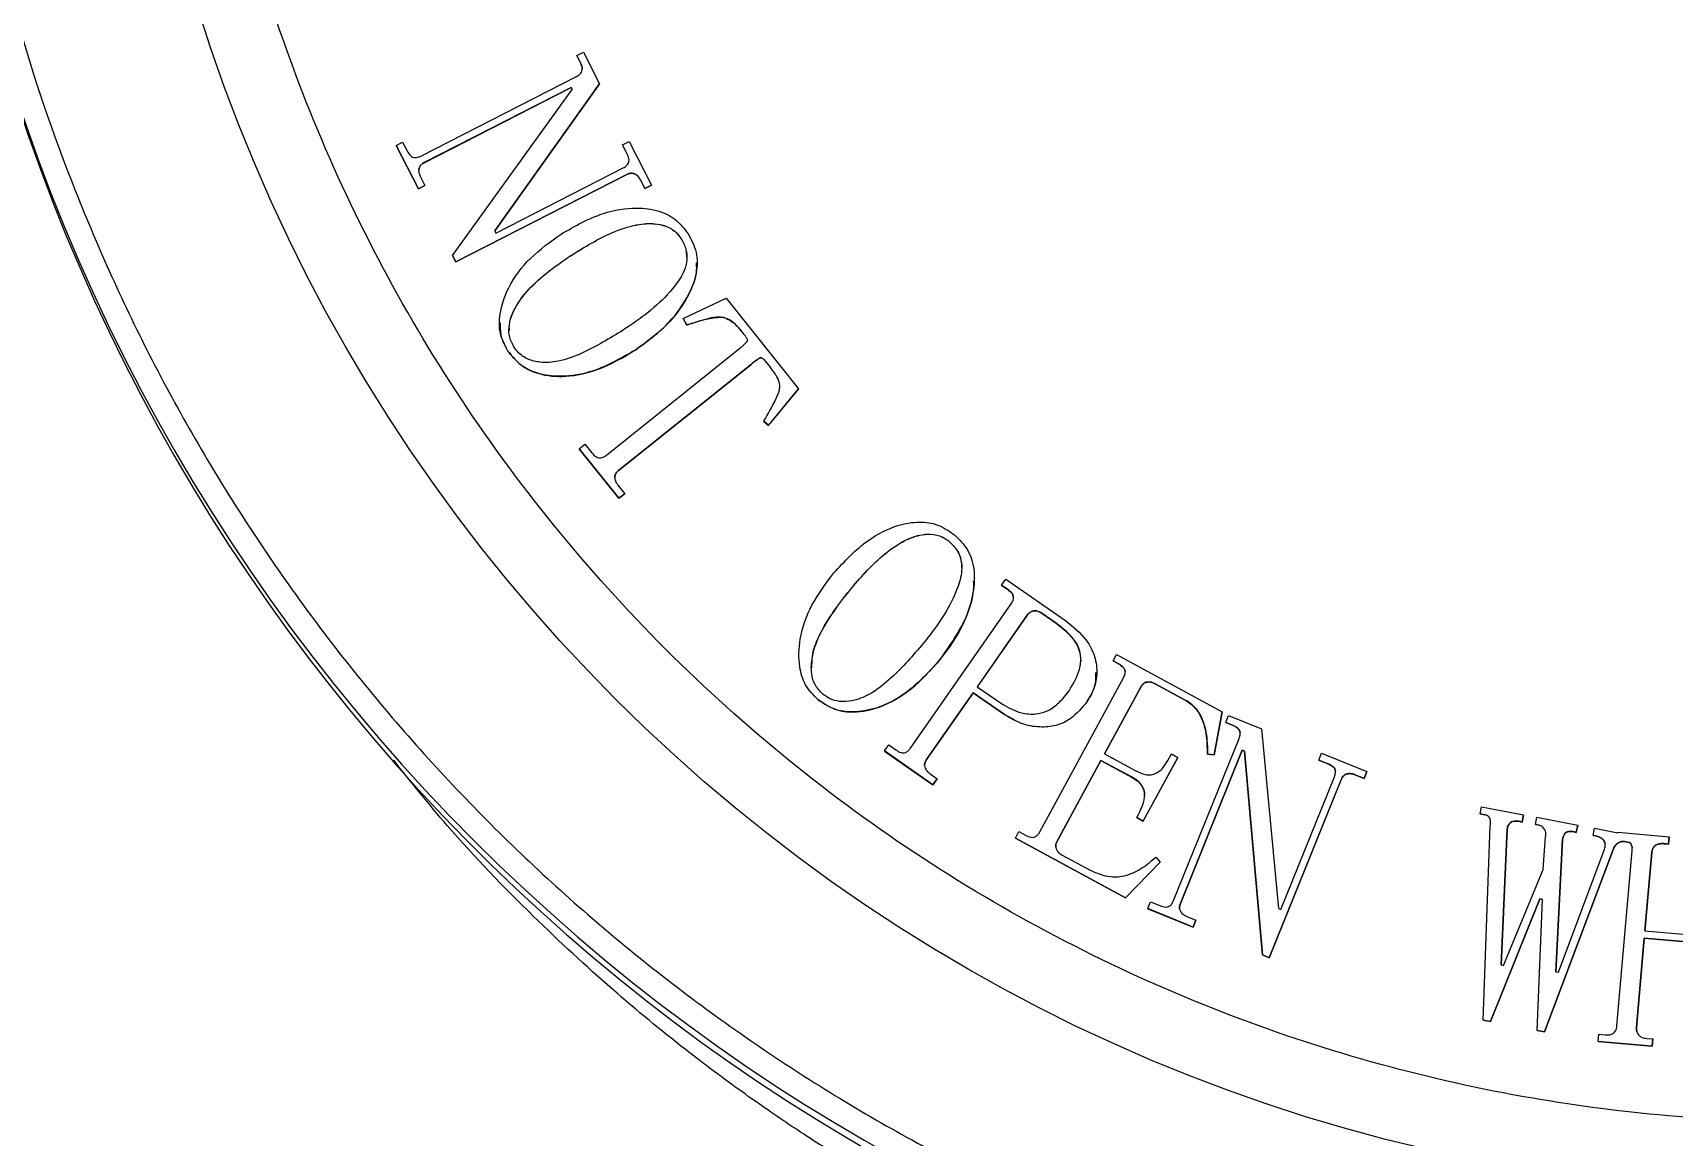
# Model space of a CAD drawing. Header units: millimetres. Extents: x 1953 to 4389, y 564 to 2287.
# Drawn here: x 3453 to 3522.7, y 1960.2 to 2007.1 of the extents above; entities that cross this region are included whole.
import ezdxf

# ---------------------------------------------------------------- set-up
doc = ezdxf.new("R2010")
doc.units = ezdxf.units.MM

msp = doc.modelspace()

# ---------------------------------------------------------------- linework, layer by layer
at = {"color": 7, "linetype": 'Continuous', "lineweight": 25}
for p, q in [((3476.12, 2006.138), (3476.397, 2006.281)), ((3476.263, 2005.861), (3476.12, 2006.138)), ((3476.12, 2006.138), (3476.12, 2006.136)), ((3476.12, 2006.136), (3476.263, 2005.859)), ((3476.263, 2005.861), (3476.263, 2005.859)), ((3476.397, 2006.281), (3477.083, 2004.94)), ((3469.493, 2001.873), (3476.105, 2005.256)), ((3475.877, 2004.79), (3469.636, 2001.596)), ((3469.636, 2001.594), (3475.877, 2004.788)), ((3470.834, 1997.658), (3475.925, 2004.697)), ((3477.083, 2004.94), (3472.635, 1998.697)), ((3472.636, 1998.696), (3477.083, 2004.938)), ((3475.925, 2004.697), (3475.877, 2004.79)), ((3475.877, 2004.79), (3475.877, 2004.788)), ((3475.877, 2004.788), (3475.925, 2004.697)), ((3477.083, 2004.94), (3477.083, 2004.938)), ((3468.445, 2002.328), (3468.723, 2002.471)), ((3469.391, 2000.479), (3468.445, 2002.328)), ((3468.445, 2002.328), (3468.445, 2002.326)), ((3468.445, 2002.326), (3469.391, 2000.477)), ((3468.723, 2002.471), (3468.911, 2002.101)), ((3478.06, 2002.347), (3478.337, 2002.49)), ((3478.249, 2001.977), (3478.06, 2002.347)), ((3478.06, 2002.347), (3478.06, 2002.345)), ((3478.06, 2002.345), (3478.249, 2001.975)), ((3478.337, 2002.49), (3479.283, 2000.64)), ((3469.636, 2001.596), (3469.636, 2001.594)), ((3478.249, 2001.977), (3478.249, 2001.975)), ((3469.48, 2000.991), (3469.669, 2000.621)), ((3478.235, 2001.095), (3470.977, 1997.381)), ((3470.977, 1997.379), (3478.235, 2001.093)), ((3472.683, 1998.604), (3478.093, 2001.372)), ((3478.235, 2001.095), (3478.235, 2001.093)), ((3479.006, 2000.498), (3478.817, 2000.868)), ((3478.817, 2000.868), (3478.817, 2000.866)), ((3478.817, 2000.866), (3479.006, 2000.496)), ((3469.669, 2000.621), (3469.391, 2000.479)), ((3469.391, 2000.477), (3469.669, 2000.619)), ((3469.391, 2000.479), (3469.391, 2000.477)), ((3469.669, 2000.621), (3469.669, 2000.619)), ((3479.283, 2000.64), (3479.006, 2000.498)), ((3479.006, 2000.496), (3479.283, 2000.638)), ((3479.006, 2000.498), (3479.006, 2000.496)), ((3479.283, 2000.64), (3479.283, 2000.638)), ((3472.635, 1998.697), (3472.683, 1998.604)), ((3470.977, 1997.381), (3470.834, 1997.658)), ((3470.834, 1997.658), (3470.834, 1997.656)), ((3470.834, 1997.656), (3470.977, 1997.379)), ((3470.977, 1997.381), (3470.977, 1997.379)), ((3481.227, 1997.343), (3481.227, 1997.345)), ((3480.632, 1994.973), (3482.46, 1995.84)), ((3482.46, 1995.84), (3485.538, 1991.997)), ((3472.835, 1994.801), (3472.835, 1994.798)), ((3480.786, 1994.698), (3480.632, 1994.973)), ((3480.632, 1994.973), (3480.632, 1994.971)), ((3480.632, 1994.971), (3480.786, 1994.695)), ((3480.786, 1994.698), (3480.786, 1994.695)), ((3483.15, 1994.399), (3483.15, 1994.397)), ((3477.372, 1989.175), (3483.036, 1993.711)), ((3483.516, 1993.031), (3477.893, 1988.527)), ((3477.893, 1988.525), (3483.516, 1993.029)), ((3483.516, 1993.031), (3483.516, 1993.029)), ((3484.348, 1992.902), (3484.348, 1992.9)), ((3485.538, 1991.997), (3484.261, 1990.442)), ((3484.261, 1990.44), (3485.538, 1991.995)), ((3485.538, 1991.997), (3485.538, 1991.995)), ((3484.261, 1990.442), (3484.059, 1990.612)), ((3484.059, 1990.612), (3484.059, 1990.61)), ((3484.059, 1990.61), (3484.261, 1990.44)), ((3484.261, 1990.442), (3484.261, 1990.44)), ((3476.222, 1989.448), (3476.465, 1989.643)), ((3477.908, 1987.345), (3476.222, 1989.448)), ((3476.222, 1989.448), (3476.222, 1989.446)), ((3476.222, 1989.446), (3477.908, 1987.342)), ((3476.465, 1989.643), (3476.758, 1989.279)), ((3477.893, 1988.527), (3477.893, 1988.525)), ((3477.86, 1987.903), (3478.151, 1987.539)), ((3478.151, 1987.539), (3477.908, 1987.345)), ((3477.908, 1987.342), (3478.151, 1987.537)), ((3477.908, 1987.345), (3477.908, 1987.342)), ((3478.151, 1987.539), (3478.151, 1987.537)), ((3492.994, 1983.822), (3492.994, 1983.824)), ((3494.156, 1983.655), (3494.335, 1983.913)), ((3494.413, 1983.476), (3494.156, 1983.655)), ((3494.156, 1983.655), (3494.156, 1983.653)), ((3494.156, 1983.653), (3494.413, 1983.474)), ((3494.335, 1983.913), (3496.865, 1982.149)), ((3494.413, 1983.476), (3494.413, 1983.474)), ((3490.286, 1976.736), (3494.561, 1982.863)), ((3495.247, 1982.386), (3493.124, 1979.344)), ((3493.125, 1979.343), (3495.247, 1982.384)), ((3495.247, 1982.384), (3495.247, 1982.386)), ((3496.47, 1982.041), (3495.871, 1982.459)), ((3495.871, 1982.457), (3495.871, 1982.459)), ((3495.871, 1982.457), (3496.47, 1982.039)), ((3496.47, 1982.039), (3496.47, 1982.041)), ((3485.553, 1980.772), (3485.553, 1980.77)), ((3498.887, 1980.44), (3499.038, 1980.714)), ((3499.038, 1980.714), (3503.522, 1978.279)), ((3499.117, 1980.315), (3498.887, 1980.44)), ((3498.887, 1980.44), (3498.887, 1980.438)), ((3498.887, 1980.438), (3499.117, 1980.313)), ((3499.117, 1980.315), (3499.117, 1980.313)), ((3493.124, 1979.344), (3494.195, 1978.597)), ((3495.778, 1973.183), (3499.33, 1979.725)), ((3498.196, 1979.945), (3498.196, 1979.947)), ((3500.063, 1979.329), (3498.523, 1976.491)), ((3498.524, 1976.491), (3500.063, 1979.326)), ((3500.063, 1979.329), (3500.063, 1979.326)), ((3501.952, 1978.776), (3500.671, 1979.471)), ((3500.671, 1979.471), (3500.671, 1979.469)), ((3500.671, 1979.469), (3501.952, 1978.774)), ((3492.945, 1979.086), (3490.972, 1976.258)), ((3490.972, 1976.256), (3492.945, 1979.084)), ((3494.272, 1978.159), (3492.945, 1979.086)), ((3492.945, 1979.086), (3492.945, 1979.084)), ((3492.945, 1979.084), (3494.272, 1978.157)), ((3501.952, 1978.776), (3501.952, 1978.774)), ((3494.272, 1978.159), (3494.272, 1978.157)), ((3494.272, 1978.157), (3494.692, 1977.957)), ((3503.522, 1978.279), (3503.179, 1976.451)), ((3503.179, 1976.448), (3503.522, 1978.277)), ((3503.522, 1978.279), (3503.522, 1978.277)), ((3503.673, 1977.827), (3503.79, 1978.116)), ((3503.79, 1978.116), (3505.187, 1977.552)), ((3503.961, 1977.71), (3503.673, 1977.827)), ((3503.673, 1977.827), (3503.673, 1977.825)), ((3503.673, 1977.825), (3503.961, 1977.708)), ((3503.961, 1977.71), (3503.961, 1977.708)), ((3505.187, 1977.552), (3505.911, 1969.92)), ((3489.18, 1976.614), (3489.362, 1976.872)), ((3489.18, 1976.614), (3489.18, 1976.612)), ((3491.238, 1975.177), (3489.18, 1976.614)), ((3489.18, 1976.612), (3491.238, 1975.175)), ((3489.362, 1976.872), (3489.66, 1976.662)), ((3498.523, 1976.491), (3499.849, 1975.771)), ((3501.214, 1976.214), (3501.365, 1976.489)), ((3501.365, 1976.489), (3501.638, 1976.341)), ((3501.457, 1970.263), (3504.239, 1977.149)), ((3504.372, 1976.647), (3501.746, 1970.145)), ((3501.746, 1970.143), (3504.372, 1976.644)), ((3503.179, 1976.451), (3502.9, 1976.483)), ((3502.9, 1976.483), (3502.9, 1976.481)), ((3502.9, 1976.481), (3503.179, 1976.448)), ((3504.468, 1976.608), (3504.372, 1976.647)), ((3504.372, 1976.647), (3504.372, 1976.644)), ((3504.372, 1976.644), (3504.468, 1976.606)), ((3505.229, 1967.955), (3504.468, 1976.608)), ((3504.468, 1976.608), (3504.468, 1976.606)), ((3504.468, 1976.606), (3505.229, 1967.953)), ((3507.622, 1976.23), (3507.739, 1976.519)), ((3507.739, 1976.519), (3509.665, 1975.741)), ((3490.972, 1976.258), (3490.972, 1976.256)), ((3498.373, 1976.217), (3496.51, 1972.787)), ((3496.51, 1972.784), (3498.373, 1976.215)), ((3499.698, 1975.497), (3498.373, 1976.217)), ((3498.373, 1976.217), (3498.373, 1976.215)), ((3498.373, 1976.215), (3499.698, 1975.495)), ((3501.638, 1976.341), (3500.172, 1973.642)), ((3500.172, 1973.64), (3501.638, 1976.339)), ((3501.638, 1976.341), (3501.638, 1976.339)), ((3503.179, 1976.451), (3503.179, 1976.448)), ((3508.007, 1976.076), (3507.622, 1976.23)), ((3507.622, 1976.23), (3507.622, 1976.228)), ((3507.622, 1976.228), (3508.007, 1976.074)), ((3508.007, 1976.076), (3508.007, 1976.074)), ((3491.118, 1975.645), (3491.419, 1975.435)), ((3491.419, 1975.435), (3491.238, 1975.177)), ((3491.238, 1975.175), (3491.419, 1975.433)), ((3491.238, 1975.177), (3491.238, 1975.175)), ((3491.419, 1975.435), (3491.419, 1975.433)), ((3499.698, 1975.497), (3499.698, 1975.495)), ((3508.573, 1975.398), (3505.518, 1967.837)), ((3505.518, 1967.835), (3508.573, 1975.396)), ((3506.007, 1969.881), (3508.284, 1975.516)), ((3508.573, 1975.398), (3508.573, 1975.396)), ((3509.548, 1975.452), (3509.163, 1975.608)), ((3509.163, 1975.608), (3509.163, 1975.606)), ((3509.163, 1975.606), (3509.548, 1975.45)), ((3509.665, 1975.741), (3509.548, 1975.452)), ((3509.548, 1975.45), (3509.665, 1975.739)), ((3509.548, 1975.452), (3509.548, 1975.45)), ((3509.665, 1975.741), (3509.665, 1975.739)), ((3499.899, 1973.79), (3499.999, 1973.973)), ((3500.172, 1973.642), (3499.899, 1973.79)), ((3499.899, 1973.79), (3499.899, 1973.788)), ((3499.899, 1973.788), (3500.172, 1973.64)), ((3514.472, 1973.942), (3514.532, 1974.249)), ((3514.676, 1973.904), (3514.472, 1973.942)), ((3514.472, 1973.942), (3514.472, 1973.94)), ((3514.472, 1973.94), (3514.676, 1973.902)), ((3514.532, 1974.249), (3516.319, 1973.908)), ((3514.676, 1973.904), (3514.676, 1973.902)), ((3516.319, 1973.908), (3516.26, 1973.601)), ((3516.26, 1973.599), (3516.319, 1973.905)), ((3516.319, 1973.908), (3516.319, 1973.905)), ((3516.82, 1973.493), (3516.88, 1973.8)), ((3516.88, 1973.8), (3518.616, 1973.468)), ((3494.744, 1972.916), (3494.892, 1973.191)), ((3494.892, 1973.191), (3495.168, 1973.041)), ((3500.172, 1973.642), (3500.172, 1973.64)), ((3514.601, 1965.187), (3514.905, 1973.436)), ((3515.62, 1973.301), (3515.366, 1967.529)), ((3515.366, 1967.529), (3515.62, 1973.299)), ((3515.62, 1973.301), (3515.62, 1973.299)), ((3516.26, 1973.601), (3516.106, 1973.63)), ((3516.106, 1973.63), (3516.106, 1973.628)), ((3516.106, 1973.628), (3516.26, 1973.599)), ((3516.26, 1973.601), (3516.26, 1973.599)), ((3516.974, 1973.465), (3516.82, 1973.493)), ((3516.82, 1973.493), (3516.82, 1973.491)), ((3516.82, 1973.491), (3516.974, 1973.462)), ((3516.974, 1973.465), (3516.974, 1973.462)), ((3517.144, 1971.581), (3517.254, 1972.989)), ((3518.556, 1973.162), (3518.404, 1973.193)), ((3518.404, 1973.193), (3518.404, 1973.191)), ((3518.404, 1973.191), (3518.556, 1973.16)), ((3518.616, 1973.468), (3518.556, 1973.162)), ((3518.556, 1973.16), (3518.616, 1973.466)), ((3518.556, 1973.162), (3518.556, 1973.16)), ((3518.616, 1973.468), (3518.616, 1973.466)), ((3519.271, 1973.027), (3519.33, 1973.334)), ((3519.425, 1972.996), (3519.271, 1973.027)), ((3519.271, 1973.027), (3519.271, 1973.025)), ((3519.271, 1973.025), (3519.425, 1972.994)), ((3519.33, 1973.334), (3520.316, 1973.145)), ((3519.425, 1972.996), (3519.425, 1972.994)), ((3520.316, 1973.145), (3520.318, 1973.166)), ((3520.318, 1973.166), (3522.503, 1972.975)), ((3499.411, 1970.381), (3494.744, 1972.916)), ((3494.744, 1972.916), (3494.744, 1972.914)), ((3494.744, 1972.914), (3499.411, 1970.378)), ((3496.51, 1972.787), (3496.51, 1972.784)), ((3520.103, 1972.392), (3517.205, 1964.69)), ((3517.205, 1964.688), (3520.103, 1972.389)), ((3517.968, 1972.852), (3517.693, 1967.242)), ((3517.693, 1967.242), (3517.968, 1972.85)), ((3517.795, 1967.223), (3519.737, 1972.409)), ((3517.968, 1972.852), (3517.968, 1972.85)), ((3520.103, 1972.392), (3520.103, 1972.389)), ((3520.281, 1964.94), (3520.931, 1972.378)), ((3520.802, 1972.734), (3520.598, 1972.773)), ((3520.598, 1972.773), (3520.598, 1972.771)), ((3520.598, 1972.771), (3520.802, 1972.732)), ((3520.804, 1972.746), (3520.802, 1972.734)), ((3520.802, 1972.732), (3520.804, 1972.744)), ((3520.802, 1972.732), (3520.802, 1972.734)), ((3520.804, 1972.746), (3520.804, 1972.744)), ((3521.763, 1972.307), (3521.472, 1968.978)), ((3521.472, 1968.978), (3521.763, 1972.305)), ((3521.763, 1972.307), (3521.763, 1972.305)), ((3522.476, 1972.663), (3522.268, 1972.68)), ((3522.268, 1972.68), (3522.268, 1972.678)), ((3522.268, 1972.678), (3522.476, 1972.661)), ((3522.503, 1972.975), (3522.476, 1972.663)), ((3522.476, 1972.661), (3522.503, 1972.973)), ((3522.476, 1972.663), (3522.476, 1972.661)), ((3522.503, 1972.975), (3522.503, 1972.973)), ((3496.722, 1972.197), (3497.913, 1971.55)), ((3500.881, 1971.893), (3499.411, 1970.381)), ((3499.411, 1970.378), (3500.881, 1971.891)), ((3500.702, 1972.109), (3500.881, 1971.893)), ((3500.881, 1971.893), (3500.881, 1971.891)), ((3515.468, 1967.51), (3517.144, 1971.581)), ((3499.411, 1970.381), (3499.411, 1970.378)), ((3500.365, 1969.92), (3500.482, 1970.209)), ((3500.482, 1970.209), (3500.868, 1970.053)), ((3517.013, 1970.334), (3514.907, 1965.129)), ((3514.907, 1965.127), (3517.013, 1970.332)), ((3516.899, 1964.748), (3517.115, 1970.315)), ((3517.115, 1970.315), (3517.013, 1970.334)), ((3517.013, 1970.334), (3517.013, 1970.332)), ((3517.013, 1970.332), (3517.115, 1970.313)), ((3502.291, 1969.141), (3500.365, 1969.92)), ((3500.365, 1969.92), (3500.365, 1969.918)), ((3500.365, 1969.918), (3502.291, 1969.139)), ((3501.746, 1970.145), (3501.746, 1970.143)), ((3502.024, 1969.586), (3502.409, 1969.43)), ((3505.911, 1969.92), (3506.007, 1969.881)), ((3502.409, 1969.43), (3502.291, 1969.141)), ((3502.291, 1969.139), (3502.409, 1969.428)), ((3502.291, 1969.141), (3502.291, 1969.139)), ((3502.409, 1969.43), (3502.409, 1969.428)), ((3521.472, 1968.978), (3524.541, 1968.708)), ((3521.445, 1968.666), (3521.114, 1964.869)), ((3521.114, 1964.867), (3521.445, 1968.664)), ((3524.514, 1968.396), (3521.445, 1968.666)), ((3521.445, 1968.666), (3521.445, 1968.664)), ((3521.445, 1968.664), (3524.513, 1968.394)), ((3505.518, 1967.837), (3505.229, 1967.955)), ((3505.229, 1967.955), (3505.229, 1967.953)), ((3505.229, 1967.953), (3505.518, 1967.835)), ((3505.518, 1967.837), (3505.518, 1967.835)), ((3515.366, 1967.529), (3515.468, 1967.51)), ((3517.693, 1967.242), (3517.795, 1967.223)), ((3514.907, 1965.129), (3514.601, 1965.187)), ((3514.601, 1965.187), (3514.601, 1965.185)), ((3514.601, 1965.185), (3514.907, 1965.127)), ((3514.907, 1965.129), (3514.907, 1965.127)), ((3517.205, 1964.69), (3516.899, 1964.748)), ((3516.899, 1964.748), (3516.899, 1964.746)), ((3516.899, 1964.746), (3517.205, 1964.688)), ((3517.205, 1964.69), (3517.205, 1964.688)), ((3521.114, 1964.869), (3521.114, 1964.867)), ((3519.488, 1964.278), (3519.517, 1964.59)), ((3521.776, 1964.077), (3519.488, 1964.278)), ((3519.488, 1964.278), (3519.488, 1964.275)), ((3519.488, 1964.275), (3521.776, 1964.075)), ((3519.517, 1964.59), (3519.777, 1964.567)), ((3521.545, 1964.411), (3521.805, 1964.389)), ((3521.805, 1964.389), (3521.776, 1964.077)), ((3521.776, 1964.075), (3521.805, 1964.387)), ((3521.776, 1964.077), (3521.776, 1964.075)), ((3521.805, 1964.389), (3521.805, 1964.387))]:
    msp.add_line(p, q, dxfattribs=at)
msp.add_circle((3528.324, 2029.372), 71.5, dxfattribs=at)
for centre, start, end in [((3528.324, 2029.37), 190.30617, 259.69396), ((3528.401, 2028.997), 190.52799, 258.6349)]:
    msp.add_arc(centre, 80, start, end, dxfattribs=at)
for points, knots in [([(3596.824, 2029.378), (3596.769, 2027.289), (3596.659, 2023.111), (3595.749, 2016.772), (3594.263, 2010.42), (3592.089, 2004.054), (3589.259, 1997.831), (3585.745, 1991.808), (3581.591, 1986.116), (3576.847, 1980.855), (3571.586, 1976.111), (3565.894, 1971.957), (3559.871, 1968.444), (3553.648, 1965.612), (3547.283, 1963.441), (3540.93, 1961.946), (3534.591, 1961.068), (3528.324, 1960.783), (3522.057, 1961.068), (3515.718, 1961.945), (3509.365, 1963.441), (3503, 1965.612), (3496.777, 1968.444), (3490.754, 1971.957), (3485.062, 1976.111), (3479.801, 1980.855), (3475.057, 1986.116), (3470.903, 1991.808), (3467.389, 1997.831), (3464.558, 2004.054), (3462.384, 2010.419), (3460.899, 2016.772), (3459.989, 2023.111), (3459.879, 2027.289), (3459.824, 2029.378)], [0, 0, 0, 0, 0.029124, 0.058248, 0.08912, 0.119994, 0.151902, 0.184313, 0.217069, 0.25, 0.282931, 0.315687, 0.348098, 0.380006, 0.410878, 0.441752, 0.470875, 0.5, 0.529123, 0.558248, 0.58912, 0.619994, 0.651902, 0.684313, 0.717069, 0.75, 0.782931, 0.815687, 0.848098, 0.880006, 0.910878, 0.941752, 0.970875, 1, 1, 1, 1]), ([(3450.598, 2015.238), (3451.125, 2012.742), (3452.187, 2007.705), (3454.726, 2000.328), (3457.995, 1993.086), (3462.058, 1986.107), (3466.869, 1979.504), (3472.362, 1973.41), (3478.456, 1967.918), (3485.059, 1963.106), (3492.038, 1959.043), (3499.28, 1955.774), (3506.657, 1953.235), (3511.694, 1952.173), (3514.19, 1951.646)], [0, 0, 0, 0, 0.079959, 0.161371, 0.244142, 0.328893, 0.414217, 0.5, 0.585778, 0.671102, 0.755858, 0.838624, 0.920039, 1, 1, 1, 1]), ([(3476.105, 2005.256), (3476.155, 2005.285), (3476.236, 2005.333), (3476.319, 2005.436), (3476.351, 2005.539), (3476.343, 2005.688), (3476.295, 2005.79), (3476.263, 2005.861)], [0, 0, 0, 0, 0.2393069, 0.3883408, 0.5382316, 0.6776492, 1, 1, 1, 1]), ([(3476.263, 2005.859), (3476.298, 2005.787), (3476.345, 2005.695), (3476.344, 2005.595), (3476.344, 2005.573)], [0, 0, 0, 0, 0.77993, 1, 1, 1, 1]), ([(3468.911, 2002.101), (3468.953, 2002.027), (3469.012, 2001.923), (3469.138, 2001.827), (3469.253, 2001.802), (3469.375, 2001.82), (3469.454, 2001.855), (3469.493, 2001.873)], [0, 0, 0, 0, 0.3460999, 0.4934666, 0.642693, 0.8205684, 1, 1, 1, 1]), ([(3469.636, 2001.596), (3469.589, 2001.568), (3469.51, 2001.52), (3469.434, 2001.411), (3469.401, 2001.284), (3469.414, 2001.136), (3469.458, 2001.039), (3469.48, 2000.991)], [0, 0, 0, 0, 0.227355, 0.388209, 0.549679, 0.776891, 1, 1, 1, 1]), ([(3469.414, 2001.279), (3469.413, 2001.297), (3469.413, 2001.358), (3469.458, 2001.449), (3469.537, 2001.536), (3469.602, 2001.574), (3469.636, 2001.594)], [0, 0, 0, 0, 0.137853, 0.446763, 0.713681, 1, 1, 1, 1]), ([(3478.093, 2001.372), (3478.143, 2001.402), (3478.224, 2001.449), (3478.307, 2001.552), (3478.339, 2001.655), (3478.331, 2001.805), (3478.282, 2001.906), (3478.249, 2001.977)], [0, 0, 0, 0, 0.239079, 0.388006, 0.537788, 0.677074, 1, 1, 1, 1]), ([(3478.817, 2000.868), (3478.783, 2000.926), (3478.724, 2001.027), (3478.595, 2001.115), (3478.475, 2001.156), (3478.352, 2001.146), (3478.276, 2001.113), (3478.235, 2001.095)], [0, 0, 0, 0, 0.282446, 0.488833, 0.649378, 0.810868, 1, 1, 1, 1]), ([(3478.235, 2001.093), (3478.287, 2001.115), (3478.374, 2001.152), (3478.516, 2001.146), (3478.635, 2001.091), (3478.744, 2000.995), (3478.792, 2000.91), (3478.817, 2000.866)], [0, 0, 0, 0, 0.238616, 0.394312, 0.588667, 0.784076, 1, 1, 1, 1]), ([(3475.448, 1998.56), (3476.033, 1998.897), (3477.034, 1999.473), (3478.503, 1999.722), (3479.55, 1999.596), (3480.339, 1999.221), (3480.673, 1998.795), (3480.847, 1998.572)], [0, 0, 0, 0, 0.336368, 0.574645, 0.731944, 0.859761, 1, 1, 1, 1]), ([(3475.985, 1997.728), (3476.558, 1998.077), (3477.434, 1998.61), (3478.665, 1998.995), (3479.453, 1999.033), (3480.034, 1998.872), (3480.368, 1998.621), (3480.503, 1998.428), (3480.541, 1998.374)], [0, 0, 0, 0, 0.397528, 0.607391, 0.759995, 0.859904, 0.960457, 1, 1, 1, 1]), ([(3475.985, 1997.726), (3476.558, 1998.075), (3477.434, 1998.608), (3478.665, 1998.993), (3479.453, 1999.03), (3480.034, 1998.87), (3480.368, 1998.619), (3480.503, 1998.426), (3480.541, 1998.371)], [0, 0, 0, 0, 0.397528, 0.607391, 0.759995, 0.859904, 0.960457, 1, 1, 1, 1]), ([(3473.179, 1993.612), (3473.054, 1993.859), (3472.809, 1994.344), (3472.833, 1995.301), (3473.22, 1996.424), (3474.122, 1997.616), (3474.997, 1998.239), (3475.448, 1998.56)], [0, 0, 0, 0, 0.136424, 0.268155, 0.464575, 0.724005, 1, 1, 1, 1]), ([(3480.541, 1998.374), (3480.622, 1998.225), (3480.776, 1997.94), (3480.81, 1997.454), (3480.665, 1996.899), (3479.951, 1995.847), (3478.982, 1995.074), (3478.183, 1994.548), (3478.085, 1994.484)], [0, 0, 0, 0, 0.099186, 0.189605, 0.279846, 0.434014, 0.930829, 1, 1, 1, 1]), ([(3480.847, 1998.572), (3480.981, 1998.316), (3481.249, 1997.803), (3481.236, 1996.852), (3480.781, 1995.706), (3479.893, 1994.561), (3479.017, 1993.935), (3478.622, 1993.652)], [0, 0, 0, 0, 0.143045, 0.287405, 0.460414, 0.756528, 1, 1, 1, 1]), ([(3480.541, 1998.371), (3480.626, 1998.223), (3480.767, 1997.977), (3480.772, 1997.697), (3480.774, 1997.587)], [0, 0, 0, 0, 0.606286, 1, 1, 1, 1]), ([(3473.441, 1993.781), (3473.364, 1993.935), (3473.217, 1994.232), (3473.241, 1994.811), (3473.512, 1995.538), (3474.384, 1996.643), (3475.34, 1997.291), (3475.985, 1997.728)], [0, 0, 0, 0, 0.098651, 0.191047, 0.328598, 0.547094, 1, 1, 1, 1]), ([(3473.256, 1994.462), (3473.253, 1994.55), (3473.242, 1994.874), (3473.527, 1995.537), (3474.374, 1996.64), (3475.336, 1997.289), (3475.985, 1997.726)], [0, 0, 0, 0, 0.05934, 0.219286, 0.473355, 1, 1, 1, 1]), ([(3478.622, 1993.65), (3479.169, 1994.053), (3480.112, 1994.75), (3480.902, 1995.985), (3481.233, 1996.839), (3481.203, 1997.238), (3481.196, 1997.342)], [0, 0, 0, 0, 0.431051, 0.744676, 0.93349, 1, 1, 1, 1]), ([(3472.86, 1994.8), (3472.858, 1994.624), (3472.854, 1994.201), (3473.059, 1993.828), (3473.179, 1993.609)], [0, 0, 0, 0, 0.415343, 1, 1, 1, 1]), ([(3480.786, 1994.695), (3481.188, 1994.831), (3481.689, 1995), (3482.334, 1995.046), (3482.692, 1994.883), (3482.948, 1994.639), (3483.104, 1994.452), (3483.15, 1994.397)], [0, 0, 0, 0, 0.483147, 0.601641, 0.722029, 0.918813, 1, 1, 1, 1]), ([(3483.15, 1994.399), (3483.011, 1994.559), (3482.804, 1994.799), (3482.447, 1995.013), (3481.954, 1995.06), (3481.406, 1994.894), (3480.957, 1994.752), (3480.786, 1994.698)], [0, 0, 0, 0, 0.240793, 0.359777, 0.461711, 0.794413, 1, 1, 1, 1]), ([(3478.085, 1994.484), (3477.515, 1994.134), (3476.641, 1993.597), (3475.434, 1993.143), (3474.638, 1993.084), (3474.041, 1993.224), (3473.655, 1993.481), (3473.496, 1993.703), (3473.441, 1993.781)], [0, 0, 0, 0, 0.386956, 0.593793, 0.740338, 0.842099, 0.944778, 1, 1, 1, 1]), ([(3483.036, 1993.711), (3483.075, 1993.742), (3483.177, 1993.824), (3483.286, 1993.922), (3483.352, 1994.003), (3483.366, 1994.031), (3483.369, 1994.059), (3483.351, 1994.118), (3483.276, 1994.234), (3483.2, 1994.333), (3483.15, 1994.399)], [0, 0, 0, 0, 0.166709, 0.438609, 0.487323, 0.517206, 0.541802, 0.578816, 0.723084, 1, 1, 1, 1]), ([(3478.622, 1993.652), (3478.039, 1993.313), (3477.047, 1992.736), (3475.564, 1992.462), (3474.492, 1992.594), (3473.683, 1992.976), (3473.349, 1993.396), (3473.179, 1993.612)], [0, 0, 0, 0, 0.333528, 0.567546, 0.735799, 0.864912, 1, 1, 1, 1]), ([(3473.179, 1993.609), (3473.382, 1993.362), (3473.767, 1992.893), (3474.724, 1992.529), (3475.97, 1992.476), (3477.353, 1992.889), (3478.226, 1993.412), (3478.622, 1993.65)], [0, 0, 0, 0, 0.1571064, 0.2966665, 0.4935887, 0.770105, 1, 1, 1, 1]), ([(3484.348, 1992.902), (3484.319, 1992.938), (3484.233, 1993.044), (3484.115, 1993.181), (3484.014, 1993.287), (3483.958, 1993.315), (3483.929, 1993.315), (3483.853, 1993.282), (3483.713, 1993.187), (3483.59, 1993.09), (3483.516, 1993.031)], [0, 0, 0, 0, 0.124093, 0.372351, 0.496838, 0.517541, 0.538485, 0.574939, 0.740211, 1, 1, 1, 1]), ([(3483.516, 1993.029), (3483.551, 1993.057), (3483.623, 1993.114), (3483.72, 1993.188), (3483.8, 1993.244), (3483.858, 1993.279), (3483.9, 1993.301), (3483.93, 1993.313), (3483.955, 1993.313), (3484.002, 1993.293), (3484.139, 1993.155), (3484.255, 1993.014), (3484.348, 1992.9)], [0, 0, 0, 0, 0.124075, 0.248161, 0.332872, 0.391478, 0.431352, 0.46131, 0.47999, 0.498634, 0.596811, 1, 1, 1, 1]), ([(3484.059, 1990.612), (3484.233, 1990.919), (3484.478, 1991.352), (3484.72, 1991.87), (3484.748, 1992.184), (3484.629, 1992.524), (3484.459, 1992.753), (3484.348, 1992.902)], [0, 0, 0, 0, 0.417225, 0.587015, 0.664813, 0.781934, 1, 1, 1, 1]), ([(3476.758, 1989.279), (3476.816, 1989.212), (3476.897, 1989.117), (3477.048, 1989.055), (3477.173, 1989.062), (3477.284, 1989.107), (3477.348, 1989.156), (3477.372, 1989.175)], [0, 0, 0, 0, 0.362826, 0.512382, 0.662913, 0.871019, 1, 1, 1, 1]), ([(3477.893, 1988.527), (3477.846, 1988.484), (3477.771, 1988.413), (3477.727, 1988.277), (3477.731, 1988.143), (3477.78, 1988.015), (3477.836, 1987.936), (3477.86, 1987.903)], [0, 0, 0, 0, 0.2669555, 0.4295289, 0.5913573, 0.8265325, 1, 1, 1, 1]), ([(3477.734, 1988.225), (3477.733, 1988.233), (3477.727, 1988.281), (3477.755, 1988.365), (3477.814, 1988.457), (3477.867, 1988.503), (3477.893, 1988.525)], [0, 0, 0, 0, 0.0701, 0.409533, 0.711576, 1, 1, 1, 1]), ([(3487.033, 1984.175), (3487.491, 1984.672), (3488.269, 1985.514), (3489.587, 1986.188), (3490.613, 1986.379), (3491.477, 1986.258), (3491.924, 1985.953), (3492.157, 1985.793)], [0, 0, 0, 0, 0.337884, 0.573603, 0.730566, 0.85906, 1, 1, 1, 1]), ([(3487.792, 1983.545), (3488.235, 1984.05), (3488.906, 1984.813), (3489.957, 1985.542), (3490.685, 1985.814), (3491.281, 1985.837), (3491.677, 1985.705), (3491.868, 1985.559), (3491.926, 1985.514)], [0, 0, 0, 0, 0.39949, 0.604579, 0.758371, 0.856867, 0.955984, 1, 1, 1, 1]), ([(3487.792, 1983.543), (3488.235, 1984.047), (3488.906, 1984.811), (3489.957, 1985.54), (3490.685, 1985.812), (3491.281, 1985.835), (3491.677, 1985.702), (3491.868, 1985.557), (3491.926, 1985.512)], [0, 0, 0, 0, 0.3994903, 0.6045786, 0.7583706, 0.8568666, 0.9559842, 1, 1, 1, 1]), ([(3492.157, 1985.793), (3492.359, 1985.592), (3492.764, 1985.187), (3493.035, 1984.293), (3492.954, 1983.081), (3492.461, 1981.72), (3491.809, 1980.854), (3491.51, 1980.457)], [0, 0, 0, 0, 0.141994, 0.285364, 0.454307, 0.749816, 1, 1, 1, 1]), ([(3491.926, 1985.514), (3492.048, 1985.396), (3492.279, 1985.172), (3492.455, 1984.723), (3492.482, 1984.157), (3492.134, 1982.972), (3491.445, 1981.946), (3490.844, 1981.202), (3490.751, 1981.087)], [0, 0, 0, 0, 0.099608, 0.189208, 0.278687, 0.431625, 0.91232, 1, 1, 1, 1]), ([(3491.926, 1985.512), (3492.047, 1985.394), (3492.276, 1985.17), (3492.449, 1984.76), (3492.45, 1984.499), (3492.451, 1984.389)], [0, 0, 0, 0, 0.391858, 0.744344, 1, 1, 1, 1]), ([(3486.351, 1978.799), (3486.159, 1978.997), (3485.78, 1979.387), (3485.521, 1980.309), (3485.556, 1981.496), (3486.062, 1982.893), (3486.704, 1983.741), (3487.033, 1984.175)], [0, 0, 0, 0, 0.136914, 0.2692438, 0.4669639, 0.7271795, 1, 1, 1, 1]), ([(3486.55, 1979.038), (3486.431, 1979.161), (3486.2, 1979.402), (3486.051, 1979.972), (3486.1, 1980.761), (3486.614, 1982.061), (3487.321, 1982.953), (3487.792, 1983.545)], [0, 0, 0, 0, 0.099003, 0.19276, 0.335178, 0.557829, 1, 1, 1, 1]), ([(3486.103, 1980.144), (3486.102, 1980.302), (3486.101, 1980.841), (3486.636, 1982.058), (3487.33, 1982.95), (3487.792, 1983.543)], [0, 0, 0, 0, 0.121806, 0.415916, 1, 1, 1, 1]), ([(3491.51, 1980.455), (3491.897, 1981.002), (3492.566, 1981.949), (3492.993, 1983.169), (3492.971, 1983.741), (3492.968, 1983.821)], [0, 0, 0, 0, 0.540379, 0.935169, 1, 1, 1, 1]), ([(3494.561, 1982.863), (3494.592, 1982.914), (3494.642, 1982.995), (3494.664, 1983.126), (3494.643, 1983.24), (3494.559, 1983.366), (3494.469, 1983.434), (3494.413, 1983.476)], [0, 0, 0, 0, 0.242147, 0.388856, 0.536837, 0.710317, 1, 1, 1, 1]), ([(3494.413, 1983.474), (3494.483, 1983.419), (3494.583, 1983.342), (3494.654, 1983.209), (3494.653, 1983.152), (3494.653, 1983.132)], [0, 0, 0, 0, 0.613941, 0.861715, 1, 1, 1, 1]), ([(3495.871, 1982.459), (3495.801, 1982.5), (3495.693, 1982.563), (3495.524, 1982.573), (3495.4, 1982.539), (3495.31, 1982.466), (3495.266, 1982.411), (3495.247, 1982.386)], [0, 0, 0, 0, 0.336259, 0.518412, 0.701425, 0.865829, 1, 1, 1, 1]), ([(3495.247, 1982.384), (3495.282, 1982.428), (3495.341, 1982.501), (3495.462, 1982.558), (3495.58, 1982.572), (3495.724, 1982.546), (3495.815, 1982.49), (3495.871, 1982.457)], [0, 0, 0, 0, 0.234766, 0.393258, 0.551032, 0.728919, 1, 1, 1, 1]), ([(3496.865, 1982.149), (3497.185, 1981.895), (3497.71, 1981.48), (3498.14, 1980.644), (3498.241, 1979.872), (3498.085, 1979.2), (3497.866, 1978.847), (3497.78, 1978.708)], [0, 0, 0, 0, 0.303232, 0.495993, 0.689194, 0.877678, 1, 1, 1, 1]), ([(3497.019, 1979.174), (3497.198, 1979.465), (3497.464, 1979.898), (3497.544, 1980.574), (3497.406, 1981.1), (3497.034, 1981.612), (3496.671, 1981.888), (3496.47, 1982.041)], [0, 0, 0, 0, 0.300507, 0.446901, 0.594184, 0.775072, 1, 1, 1, 1]), ([(3496.47, 1982.039), (3496.737, 1981.831), (3497.136, 1981.52), (3497.481, 1980.928), (3497.502, 1980.596), (3497.513, 1980.432)], [0, 0, 0, 0, 0.505642, 0.75535, 1, 1, 1, 1]), ([(3490.751, 1981.087), (3490.312, 1980.583), (3489.641, 1979.811), (3488.625, 1979.02), (3487.885, 1978.729), (3487.3, 1978.689), (3486.863, 1978.81), (3486.646, 1978.968), (3486.55, 1979.038)], [0, 0, 0, 0, 0.388784, 0.594507, 0.742724, 0.84452, 0.93111, 1, 1, 1, 1]), ([(3491.51, 1980.457), (3491.055, 1979.959), (3490.287, 1979.118), (3488.958, 1978.418), (3487.905, 1978.227), (3487.019, 1978.345), (3486.578, 1978.645), (3486.351, 1978.799)], [0, 0, 0, 0, 0.335274, 0.565807, 0.736276, 0.864906, 1, 1, 1, 1]), ([(3486.351, 1978.797), (3486.614, 1978.624), (3487.116, 1978.294), (3488.121, 1978.234), (3489.296, 1978.535), (3490.498, 1979.326), (3491.183, 1980.089), (3491.51, 1980.455)], [0, 0, 0, 0, 0.1548488, 0.2952582, 0.4876874, 0.7546513, 1, 1, 1, 1]), ([(3499.33, 1979.725), (3499.357, 1979.779), (3499.399, 1979.865), (3499.404, 1979.997), (3499.372, 1980.107), (3499.275, 1980.223), (3499.177, 1980.28), (3499.117, 1980.315)], [0, 0, 0, 0, 0.244604, 0.390165, 0.536734, 0.711366, 1, 1, 1, 1]), ([(3499.117, 1980.313), (3499.19, 1980.27), (3499.294, 1980.208), (3499.386, 1980.079), (3499.394, 1980.01), (3499.398, 1979.978)], [0, 0, 0, 0, 0.550155, 0.788318, 1, 1, 1, 1]), ([(3497.78, 1978.706), (3497.928, 1978.943), (3498.168, 1979.328), (3498.161, 1979.776), (3498.158, 1979.947)], [0, 0, 0, 0, 0.616838, 1, 1, 1, 1]), ([(3500.671, 1979.471), (3500.607, 1979.501), (3500.501, 1979.55), (3500.346, 1979.55), (3500.231, 1979.517), (3500.133, 1979.441), (3500.088, 1979.369), (3500.063, 1979.329)], [0, 0, 0, 0, 0.2946797, 0.4891513, 0.6427246, 0.79668, 1, 1, 1, 1]), ([(3500.063, 1979.326), (3500.097, 1979.38), (3500.153, 1979.465), (3500.285, 1979.538), (3500.429, 1979.554), (3500.564, 1979.524), (3500.643, 1979.483), (3500.671, 1979.469)], [0, 0, 0, 0, 0.264438, 0.424852, 0.624763, 0.864134, 1, 1, 1, 1]), ([(3494.195, 1978.597), (3494.455, 1978.453), (3494.895, 1978.21), (3495.563, 1978.156), (3496.111, 1978.285), (3496.606, 1978.635), (3496.872, 1978.982), (3497.019, 1979.174)], [0, 0, 0, 0, 0.2693348, 0.4566469, 0.5997024, 0.7783509, 1, 1, 1, 1]), ([(3497.78, 1978.708), (3497.564, 1978.444), (3497.202, 1978.001), (3496.463, 1977.66), (3495.739, 1977.603), (3494.972, 1977.74), (3494.508, 1978.018), (3494.272, 1978.159)], [0, 0, 0, 0, 0.253557, 0.424716, 0.595645, 0.794239, 1, 1, 1, 1]), ([(3502.9, 1976.483), (3502.893, 1976.773), (3502.878, 1977.356), (3502.656, 1978.115), (3502.28, 1978.578), (3502.034, 1978.726), (3501.952, 1978.776)], [0, 0, 0, 0, 0.333446, 0.670522, 0.890051, 1, 1, 1, 1]), ([(3501.952, 1978.774), (3502.094, 1978.68), (3502.403, 1978.476), (3502.749, 1977.879), (3502.888, 1977.183), (3502.897, 1976.681), (3502.9, 1976.481)], [0, 0, 0, 0, 0.193125, 0.422079, 0.769445, 1, 1, 1, 1]), ([(3504.239, 1977.149), (3504.259, 1977.21), (3504.29, 1977.303), (3504.281, 1977.436), (3504.238, 1977.529), (3504.133, 1977.63), (3504.033, 1977.677), (3503.961, 1977.71)], [0, 0, 0, 0, 0.263647, 0.403144, 0.543417, 0.677144, 1, 1, 1, 1]), ([(3503.961, 1977.708), (3504.043, 1977.67), (3504.157, 1977.618), (3504.262, 1977.491), (3504.276, 1977.422), (3504.282, 1977.388)], [0, 0, 0, 0, 0.55917, 0.783276, 1, 1, 1, 1]), ([(3489.66, 1976.662), (3489.732, 1976.617), (3489.831, 1976.555), (3489.98, 1976.527), (3490.088, 1976.552), (3490.198, 1976.62), (3490.255, 1976.695), (3490.286, 1976.736)], [0, 0, 0, 0, 0.3451215, 0.47825, 0.6125433, 0.7923859, 1, 1, 1, 1]), ([(3488.402, 1958.687), (3487.98, 1958.941), (3487.137, 1959.45), (3485.603, 1960.433), (3484.234, 1961.362), (3483.125, 1962.142), (3481.949, 1963.003), (3480.141, 1964.385), (3477.556, 1966.506), (3474.124, 1969.689), (3470.958, 1972.95), (3469.09, 1975.289), (3468.344, 1976.222)], [0, 0, 0, 0, 0.109984, 0.219759, 0.27493, 0.330421, 0.386353, 0.442844, 0.579253, 0.726129, 0.890731, 1, 1, 1, 1]), ([(3490.889, 1975.99), (3490.887, 1975.997), (3490.877, 1976.049), (3490.905, 1976.145), (3490.95, 1976.22), (3490.972, 1976.256)], [0, 0, 0, 0, 0.072005, 0.554723, 1, 1, 1, 1]), ([(3490.972, 1976.258), (3490.943, 1976.208), (3490.896, 1976.126), (3490.878, 1975.99), (3490.917, 1975.858), (3490.999, 1975.736), (3491.083, 1975.673), (3491.118, 1975.645)], [0, 0, 0, 0, 0.2392653, 0.3980718, 0.5583573, 0.8110269, 1, 1, 1, 1]), ([(3499.849, 1975.771), (3499.982, 1975.708), (3500.189, 1975.611), (3500.505, 1975.59), (3500.763, 1975.68), (3501.019, 1975.888), (3501.144, 1976.096), (3501.214, 1976.214)], [0, 0, 0, 0, 0.265228, 0.413113, 0.562281, 0.751044, 1, 1, 1, 1]), ([(3508.284, 1975.516), (3508.304, 1975.577), (3508.335, 1975.67), (3508.327, 1975.803), (3508.283, 1975.895), (3508.179, 1975.997), (3508.078, 1976.043), (3508.007, 1976.076)], [0, 0, 0, 0, 0.263647, 0.403144, 0.543417, 0.677144, 1, 1, 1, 1]), ([(3508.007, 1976.074), (3508.088, 1976.037), (3508.203, 1975.984), (3508.307, 1975.858), (3508.321, 1975.788), (3508.328, 1975.754)], [0, 0, 0, 0, 0.55917, 0.783276, 1, 1, 1, 1]), ([(3499.999, 1973.973), (3500.1, 1974.192), (3500.24, 1974.495), (3500.221, 1974.923), (3500.101, 1975.187), (3499.907, 1975.373), (3499.759, 1975.461), (3499.698, 1975.497)], [0, 0, 0, 0, 0.4002553, 0.5540467, 0.7092134, 0.880119, 1, 1, 1, 1]), ([(3499.698, 1975.495), (3499.818, 1975.421), (3500.01, 1975.301), (3500.177, 1975.037), (3500.233, 1974.846), (3500.219, 1974.74), (3500.216, 1974.719)], [0, 0, 0, 0, 0.419661, 0.676448, 0.934087, 1, 1, 1, 1]), ([(3509.163, 1975.608), (3509.096, 1975.631), (3508.986, 1975.668), (3508.831, 1975.652), (3508.721, 1975.604), (3508.631, 1975.519), (3508.594, 1975.442), (3508.573, 1975.398)], [0, 0, 0, 0, 0.292493, 0.488495, 0.642099, 0.795375, 1, 1, 1, 1]), ([(3508.573, 1975.396), (3508.603, 1975.456), (3508.651, 1975.549), (3508.77, 1975.629), (3508.893, 1975.658), (3509.029, 1975.654), (3509.12, 1975.621), (3509.163, 1975.606)], [0, 0, 0, 0, 0.277567, 0.434289, 0.591034, 0.809151, 1, 1, 1, 1]), ([(3514.905, 1973.436), (3514.917, 1973.517), (3514.933, 1973.63), (3514.885, 1973.769), (3514.828, 1973.842), (3514.752, 1973.885), (3514.701, 1973.898), (3514.676, 1973.904)], [0, 0, 0, 0, 0.409045, 0.568709, 0.729731, 0.871998, 1, 1, 1, 1]), ([(3495.168, 1973.041), (3495.245, 1973.003), (3495.354, 1972.95), (3495.515, 1972.945), (3495.624, 1972.992), (3495.715, 1973.075), (3495.757, 1973.148), (3495.778, 1973.183)], [0, 0, 0, 0, 0.350066, 0.499422, 0.650662, 0.830252, 1, 1, 1, 1]), ([(3516.106, 1973.63), (3516.041, 1973.638), (3515.941, 1973.65), (3515.809, 1973.611), (3515.722, 1973.545), (3515.654, 1973.438), (3515.633, 1973.352), (3515.62, 1973.301)], [0, 0, 0, 0, 0.286948, 0.445283, 0.603611, 0.766841, 1, 1, 1, 1]), ([(3515.62, 1973.299), (3515.634, 1973.354), (3515.657, 1973.447), (3515.735, 1973.557), (3515.831, 1973.62), (3515.959, 1973.646), (3516.05, 1973.635), (3516.106, 1973.628)], [0, 0, 0, 0, 0.255208, 0.42331, 0.591938, 0.753059, 1, 1, 1, 1]), ([(3517.254, 1972.989), (3517.261, 1973.046), (3517.273, 1973.144), (3517.216, 1973.291), (3517.118, 1973.407), (3517.019, 1973.447), (3516.974, 1973.465)], [0, 0, 0, 0, 0.280717, 0.477013, 0.764436, 1, 1, 1, 1]), ([(3518.404, 1973.193), (3518.357, 1973.2), (3518.281, 1973.212), (3518.173, 1973.192), (3518.097, 1973.144), (3518.025, 1973.05), (3517.989, 1972.948), (3517.972, 1972.871), (3517.968, 1972.852)], [0, 0, 0, 0, 0.2197284, 0.3604368, 0.5019622, 0.6296085, 0.9109721, 1, 1, 1, 1]), ([(3517.968, 1972.85), (3517.988, 1972.93), (3518.014, 1973.041), (3518.108, 1973.153), (3518.189, 1973.194), (3518.291, 1973.208), (3518.361, 1973.197), (3518.404, 1973.191)], [0, 0, 0, 0, 0.3817203, 0.5244556, 0.6680241, 0.7975388, 1, 1, 1, 1]), ([(3519.737, 1972.409), (3519.757, 1972.467), (3519.79, 1972.562), (3519.783, 1972.702), (3519.736, 1972.809), (3519.655, 1972.899), (3519.549, 1972.966), (3519.465, 1972.986), (3519.425, 1972.996)], [0, 0, 0, 0, 0.234067, 0.380912, 0.528267, 0.670545, 0.840377, 1, 1, 1, 1]), ([(3519.425, 1972.994), (3519.494, 1972.974), (3519.607, 1972.942), (3519.721, 1972.828), (3519.775, 1972.736), (3519.777, 1972.679), (3519.778, 1972.666)], [0, 0, 0, 0, 0.411268, 0.667218, 0.924779, 1, 1, 1, 1]), ([(3496.458, 1972.533), (3496.455, 1972.545), (3496.443, 1972.596), (3496.465, 1972.685), (3496.496, 1972.752), (3496.51, 1972.784)], [0, 0, 0, 0, 0.142052, 0.594886, 1, 1, 1, 1]), ([(3496.51, 1972.787), (3496.487, 1972.736), (3496.448, 1972.649), (3496.451, 1972.512), (3496.492, 1972.398), (3496.584, 1972.287), (3496.671, 1972.231), (3496.722, 1972.197)], [0, 0, 0, 0, 0.233621, 0.399553, 0.564983, 0.740199, 1, 1, 1, 1]), ([(3520.598, 1972.773), (3520.542, 1972.772), (3520.435, 1972.77), (3520.289, 1972.686), (3520.177, 1972.557), (3520.128, 1972.447), (3520.103, 1972.392)], [0, 0, 0, 0, 0.246987, 0.468153, 0.728462, 1, 1, 1, 1]), ([(3520.103, 1972.389), (3520.137, 1972.465), (3520.193, 1972.59), (3520.336, 1972.714), (3520.47, 1972.775), (3520.56, 1972.772), (3520.598, 1972.771)], [0, 0, 0, 0, 0.365295, 0.600157, 0.833953, 1, 1, 1, 1]), ([(3520.931, 1972.378), (3520.933, 1972.423), (3520.937, 1972.513), (3520.902, 1972.633), (3520.85, 1972.71), (3520.814, 1972.738), (3520.804, 1972.746)], [0, 0, 0, 0, 0.3303013, 0.665596, 0.9062665, 1, 1, 1, 1]), ([(3520.804, 1972.744), (3520.828, 1972.721), (3520.882, 1972.671), (3520.924, 1972.58), (3520.925, 1972.517), (3520.925, 1972.496)], [0, 0, 0, 0, 0.343672, 0.771515, 1, 1, 1, 1]), ([(3522.268, 1972.68), (3522.198, 1972.682), (3522.082, 1972.686), (3521.939, 1972.626), (3521.847, 1972.549), (3521.784, 1972.441), (3521.771, 1972.356), (3521.763, 1972.307)], [0, 0, 0, 0, 0.290077, 0.48445, 0.638173, 0.79153, 1, 1, 1, 1]), ([(3521.763, 1972.305), (3521.772, 1972.358), (3521.787, 1972.449), (3521.858, 1972.561), (3521.968, 1972.641), (3522.11, 1972.686), (3522.217, 1972.681), (3522.268, 1972.678)], [0, 0, 0, 0, 0.224861, 0.386581, 0.549015, 0.787195, 1, 1, 1, 1]), ([(3497.913, 1971.55), (3498.196, 1971.43), (3498.681, 1971.226), (3499.481, 1971.307), (3500.141, 1971.621), (3500.522, 1971.952), (3500.702, 1972.109)], [0, 0, 0, 0, 0.2964627, 0.506276, 0.7663159, 1, 1, 1, 1]), ([(3500.868, 1970.053), (3500.958, 1970.019), (3501.083, 1969.973), (3501.25, 1970.006), (3501.355, 1970.081), (3501.42, 1970.175), (3501.449, 1970.244), (3501.457, 1970.263)], [0, 0, 0, 0, 0.388994, 0.538184, 0.687796, 0.914813, 1, 1, 1, 1]), ([(3501.746, 1970.145), (3501.726, 1970.081), (3501.695, 1969.981), (3501.724, 1969.842), (3501.794, 1969.733), (3501.897, 1969.643), (3501.986, 1969.603), (3502.024, 1969.586)], [0, 0, 0, 0, 0.280897, 0.434364, 0.58741, 0.824214, 1, 1, 1, 1]), ([(3501.714, 1969.91), (3501.711, 1969.938), (3501.702, 1970.018), (3501.729, 1970.094), (3501.746, 1970.143)], [0, 0, 0, 0, 0.3514921, 1, 1, 1, 1]), ([(3519.777, 1964.567), (3519.869, 1964.561), (3519.998, 1964.554), (3520.148, 1964.628), (3520.224, 1964.718), (3520.267, 1964.826), (3520.277, 1964.905), (3520.281, 1964.94)], [0, 0, 0, 0, 0.375821, 0.523807, 0.672057, 0.853203, 1, 1, 1, 1]), ([(3521.133, 1964.685), (3521.125, 1964.709), (3521.108, 1964.768), (3521.111, 1964.83), (3521.114, 1964.867)], [0, 0, 0, 0, 0.41224, 1, 1, 1, 1]), ([(3521.114, 1964.869), (3521.112, 1964.812), (3521.11, 1964.717), (3521.165, 1964.595), (3521.247, 1964.51), (3521.375, 1964.439), (3521.481, 1964.421), (3521.545, 1964.411)], [0, 0, 0, 0, 0.238138, 0.394231, 0.549692, 0.728395, 1, 1, 1, 1])]:
    msp.add_open_spline(points, degree=3, knots=knots, dxfattribs=at)

doc.saveas('drawing.dxf')
